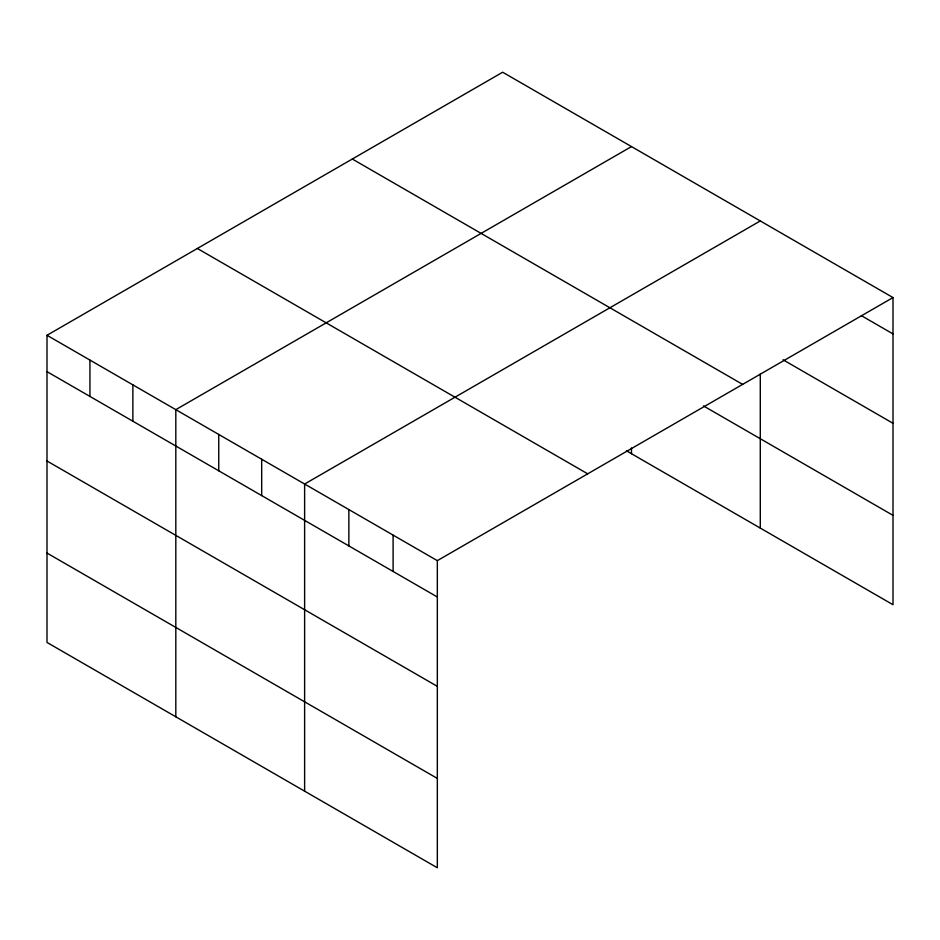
<?xml version="1.0" encoding="UTF-8"?>
<svg xmlns="http://www.w3.org/2000/svg" width="940" height="940" viewBox="0 0 940 940"><rect width="100%" height="100%" fill="white"/><g stroke="black" fill="none" stroke-linecap="round" stroke-linejoin="round"><path stroke-width="1.41" d="M893 297.569L437.335 560.651L437.335 867.784L47 642.431L47 335.286L502.665 72.216L893 297.569L893 604.714L626.428 450.801M631.48 146.581L175.815 409.652L175.815 716.797M760.284 220.947L304.619 484.03L304.619 791.163M861.404 315.676L893 333.912M783.043 359.785L893 423.282M352.3 159.025L742.635 384.389M703.461 405.916L893 515.343M197.365 248.477L587.7 473.831M47 335.286L437.335 560.651M47 371.641L437.335 596.994M47 461L437.335 686.353M47 553.072L437.335 778.426M760.284 373.991L760.284 528.092M631.48 447.957L631.48 453.726M393.096 535.107L393.096 571.449M348.857 509.562L348.857 545.905M261.684 459.237L261.684 495.58M218.75 434.445L218.75 470.787M132.869 384.871L132.869 421.214M89.935 360.079L89.935 396.422"/></g></svg>
